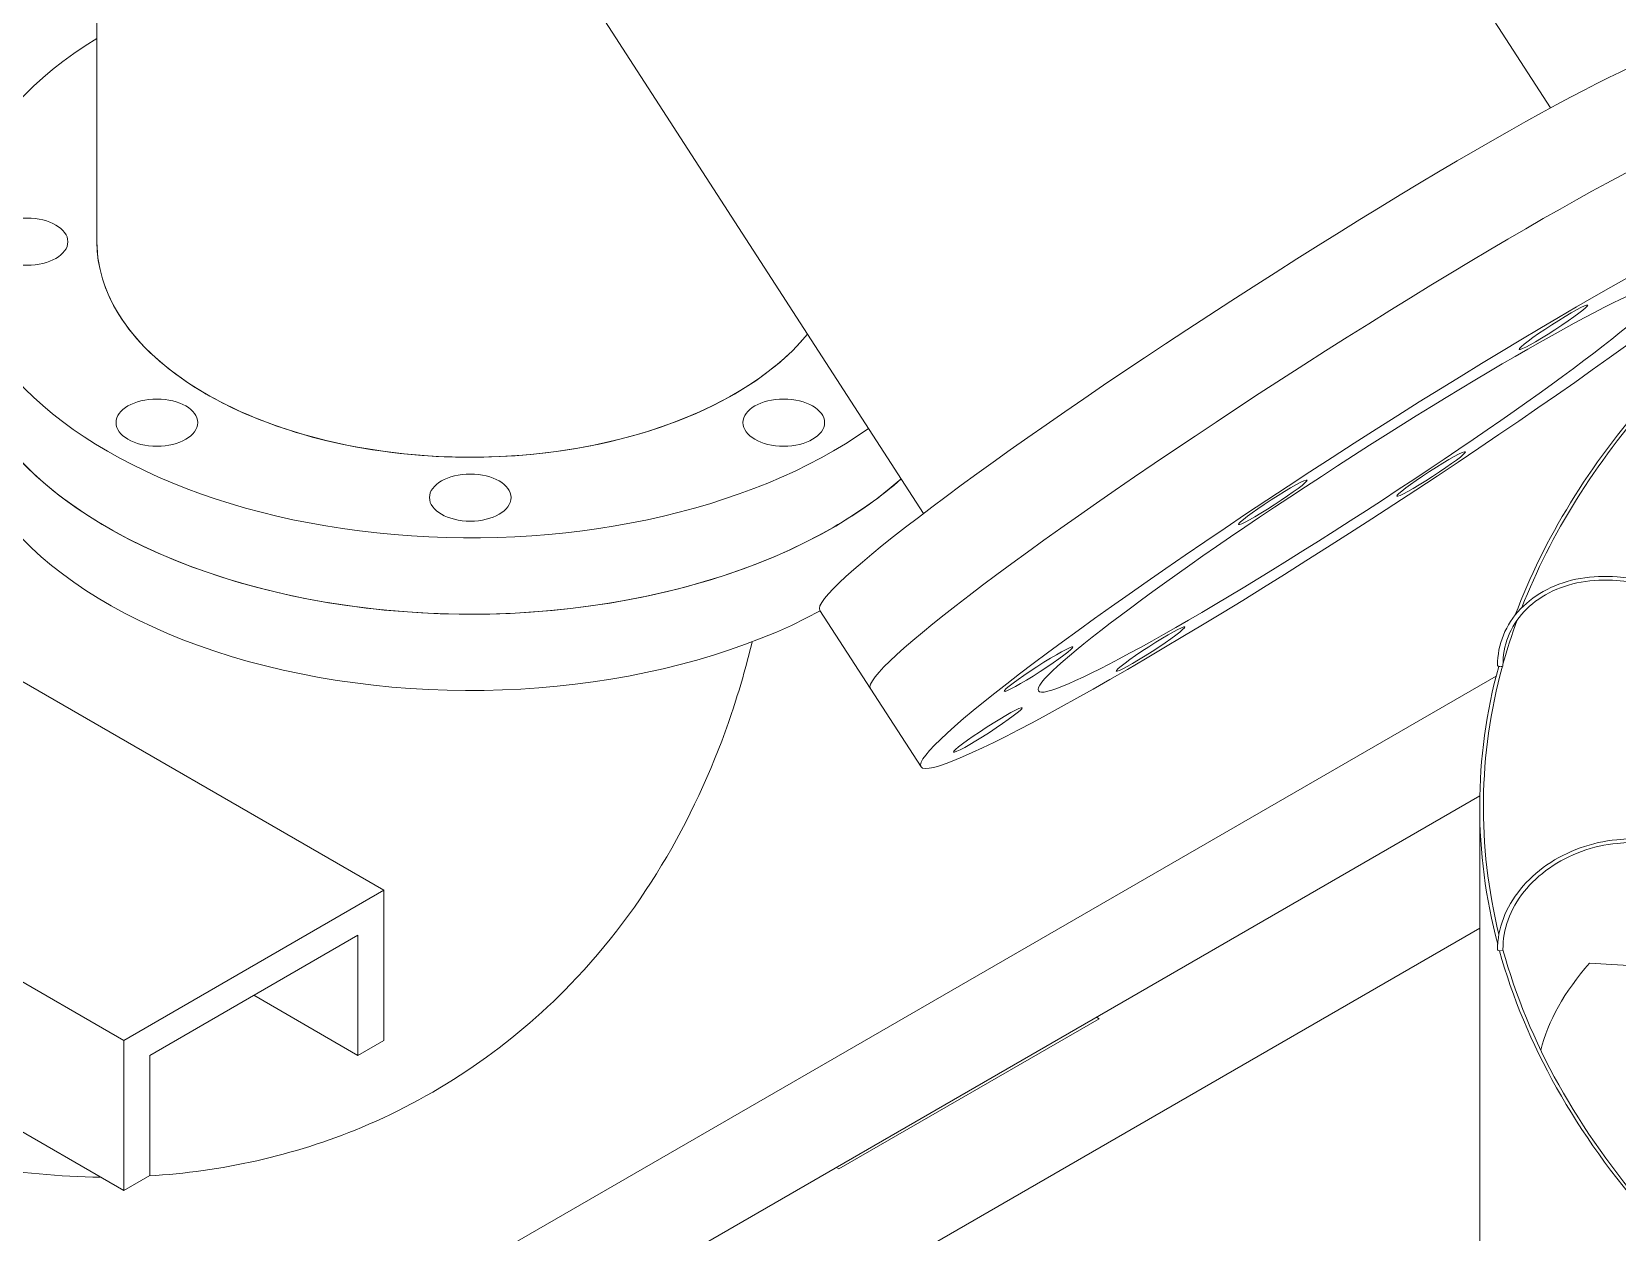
# Model space of a CAD drawing. Header units: millimetres. Extents: x -312439 to 477422, y -331570 to 212570.
# Drawn here: x 350688 to 351743, y 100436 to 101236 of the extents above; entities that cross this region are included whole.
import ezdxf

# ---------------------------------------------------------------- set-up
doc = ezdxf.new("R2010")
doc.units = ezdxf.units.MM

msp = doc.modelspace()

# ---------------------------------------------------------------- linework, layer by layer
at = {"color": 4, "linetype": 'Continuous', "lineweight": 0, "extrusion": (-1.11022e-16, 0.816497, 0.57735)}
for p, q in [((351699.052, 101184.927), (351374.023, 101687.507)), ((351281.515, 100914.896), (350942.846, 101438.567)), ((350731.059, 101316.291), (350731.059, 101095.843)), ((351279.817, 100746.119), (351212.414, 100850.341))]:
    msp.add_line(p, q, dxfattribs=at)
at = {"color": 7, "linetype": 'Continuous', "lineweight": 0, "extrusion": (-1.11022e-16, 0.816497, 0.57735)}
for p, q in [((350477.908, 100920.495), (350922.213, 100663.975)), ((350001.906, 100895.315), (350749.008, 100463.975)), ((350749.008, 100563.975), (350922.213, 100663.975)), ((350922.213, 100663.975), (350922.213, 100563.975)), ((350629.761, 100632.823), (350749.008, 100563.975)), ((350904.893, 100633.975), (350766.329, 100553.975)), ((350904.893, 100553.975), (350904.893, 100633.975)), ((350835.611, 100593.975), (350904.893, 100553.975)), ((350749.008, 100463.975), (350749.008, 100563.975)), ((350922.213, 100563.975), (350904.893, 100553.975)), ((350766.329, 100553.975), (350766.329, 100473.975))]:
    msp.add_line(p, q, dxfattribs=at)
at = {"color": 3, "linetype": 'Continuous', "lineweight": 0, "extrusion": (-1.11022e-16, 0.816497, 0.57735)}
for p, q in [((351743.451, 100872.567), (352596.539, 100794.557)), ((351743.228, 100870.127), (352596.082, 100792.139)), ((351662.785, 100806.561), (350540.181, 100158.425)), ((352596.886, 100775.637), (351743.228, 100697.576)), ((351743.451, 100695.137), (352597.609, 100773.244)), ((351651.91, 100726.76), (350668.294, 100158.869)), ((351651.83, 100156.38), (351651.83, 100719.269)), ((350845.014, 100172.898), (351651.83, 100638.714)), ((351811.174, 100609.948), (351725.013, 100615.444)), ((351398.388, 100578.389), (351225.183, 100478.389)), ((351396.656, 100579.389), (351398.388, 100578.389)), ((350766.329, 100473.975), (350749.008, 100463.975)), ((351225.183, 100478.389), (351223.451, 100479.389))]:
    msp.add_line(p, q, dxfattribs=at)
at = {"color": 4, "linetype": 'Continuous', "lineweight": 0}
for centre, major_axis, ratio, start_param, end_param in [((351960.567, 101560.557), (170.852, 295.924), 0.57735027, 0.78539816, 4.13079965), ((350979.682, 101095.843), (341.704, 0), 0.57735027, 2.38561113, 5.60107621), ((351499.342, 101035.904), (286.928, 185.563), 0.07116237, 0, 3.14159265), ((351533.044, 100983.793), (286.928, 185.563), 0.07116237, 0, 3.14159265), ((350979.682, 101095.843), (248.623, 0), 0.57735027, 3.14159265, 5.84008023), ((350979.682, 101095.843), (-248.623, 0), 0.57735027, 0, 0.78539816), ((350979.682, 101045.043), (-341.704, 0), 0.57735027, 0, 2.35619449), ((350979.682, 101045.043), (341.704, 0), 0.57735027, 3.14159265, 5.70919437), ((350979.682, 101095.843), (-248.623, 0), 0.57735027, 0.78539816, 2.69848758), ((350979.682, 100994.243), (341.704, 0), 0.57735027, 3.14159265, 5.46269578)]:
    msp.add_ellipse(centre, major_axis=major_axis, ratio=ratio, start_param=start_param, end_param=end_param, dxfattribs=at)
for centre, major_axis, ratio in [((351566.745, 100931.682), (286.928, 185.563), 0.07116237), ((350684.518, 101095.843), (27.189, 0), 0.57735027), ((351566.745, 100931.682), (-208.769, -135.015), 0.07116237), ((351700.903, 101038.843), (22.831, 14.765), 0.07116237), ((350770.97, 100975.343), (27.189, 0), 0.57735027), ((351188.394, 100975.343), (27.189, 0), 0.57735027), ((351619.463, 100941.114), (22.831, 14.765), 0.07116237), ((350979.682, 100925.43), (27.189, 0), 0.57735027), ((351514.027, 100922.25), (22.831, 14.765), 0.07116237), ((351432.588, 100824.521), (22.831, 14.765), 0.07116237), ((351358.033, 100811.182), (22.831, 14.765), 0.07116237), ((351324.3, 100770.701), (22.831, 14.765), 0.07116237)]:
    msp.add_ellipse(centre, major_axis=major_axis, ratio=ratio, dxfattribs=at)
at = {"color": 3, "linetype": 'Continuous', "lineweight": 0}
for centre, major_axis, ratio, start_param, end_param in [((352700.598, 100719.269), (-1048.768, 0), 0.57735027, 5.81359811, 6.07011802), ((352700.598, 100719.269), (-1046.319, 0), 0.57735027, 5.81336511, 6.06128621), ((350979.682, 101045.043), (-341.704, 0), 0.57735027, 2.35619449, 2.56760171), ((352700.598, 100719.269), (-1046.319, 0), 0.57735027, 6.07532621, 6.12502314), ((352700.598, 100719.269), (-1048.768, 0), 0.57735027, 6.12772105, 6.43448057), ((352700.598, 100719.269), (-1046.319, 0), 0.57735027, 6.1272654, 6.42392093), ((351664.914, 100813.686), (1.225, 0), 0.57735027, 3.14159265, 5.07887352), ((351666.123, 100813.575), (1.225, 0.023), 0.57529521, 4.54449158, 6.11528791), ((351666.123, 100813.575), (1.225, 0.023), 0.57529521, 6.11528791, 6.28318531), ((351664.914, 100624.352), (1.225, 0), 0.57735027, 3.14159265, 5.39303278), ((352700.598, 100719.269), (-1048.768, 0), 0.57735027, 0.1585854, 0.46892864), ((351666.123, 100624.463), (1.225, 0.023), 0.57926583, 4.8585762, 6.28318531), ((352700.598, 100719.269), (-1046.319, 0), 0.57735027, 0.15790655, 0.46457773), ((352700.503, 100553.224), (-1010.701, -20.593), 0.30331876, 6.01219977, 6.20271663)]:
    msp.add_ellipse(centre, major_axis=major_axis, ratio=ratio, start_param=start_param, end_param=end_param, dxfattribs=at)
for points, knots in [([(351663.689, 100813.686), (351663.689, 100820.63), (351665.02, 100827.46), (351670.216, 100840.203), (351674.078, 100846.113), (351683.935, 100856.427), (351689.927, 100860.83), (351703.445, 100867.713), (351710.968, 100870.192), (351726.814, 100872.999), (351735.134, 100873.327), (351743.451, 100872.567)], [4.71238898, 4.71238898, 4.71238898, 4.71238898, 5.02654825, 5.02654825, 5.34070751, 5.34070751, 5.65486678, 5.65486678, 5.96902604, 5.96902604, 6.28318531, 6.28318531, 6.28318531, 6.28318531]), ([(351743.228, 100870.127), (351735.167, 100870.864), (351727.111, 100870.535), (351711.818, 100867.782), (351704.584, 100865.359), (351691.661, 100858.677), (351685.974, 100854.42), (351676.699, 100844.505), (351673.112, 100838.851), (351668.375, 100826.7), (351667.224, 100820.204), (351667.348, 100813.598)], [0, 0, 0, 0, 0.31726804, 0.31726804, 0.63453608, 0.63453608, 0.95180412, 0.95180412, 1.26907216, 1.26907216, 1.5863402, 1.5863402, 1.5863402, 1.5863402]), ([(351663.689, 100624.352), (351663.689, 100631.296), (351665.02, 100638.352), (351670.194, 100651.992), (351674.037, 100658.573), (351683.846, 100670.631), (351689.811, 100676.106), (351703.279, 100685.427), (351710.781, 100689.272), (351726.598, 100694.967), (351734.911, 100696.815), (351743.228, 100697.576)], [4.71238898, 4.71238898, 4.71238898, 4.71238898, 5.02654825, 5.02654825, 5.34070751, 5.34070751, 5.65486678, 5.65486678, 5.96902604, 5.96902604, 6.28318531, 6.28318531, 6.28318531, 6.28318531]), ([(351743.451, 100695.137), (351735.39, 100694.4), (351727.326, 100692.596), (351712.004, 100687.036), (351704.749, 100683.28), (351691.776, 100674.2), (351686.06, 100668.876), (351676.738, 100657.206), (351673.132, 100650.861), (351668.375, 100637.79), (351667.224, 100631.068), (351667.348, 100624.486)], [0, 0, 0, 0, 0.31726804, 0.31726804, 0.63453608, 0.63453608, 0.95180412, 0.95180412, 1.26907216, 1.26907216, 1.5863402, 1.5863402, 1.5863402, 1.5863402])]:
    msp.add_open_spline(points, degree=3, knots=knots, dxfattribs=at)
at = {"color": 5, "linetype": 'Continuous', "lineweight": 0}
for points, knots in [([(351167.398, 100829.395), (351163.507, 100813.343), (351158.95, 100797.438), (351131.589, 100716), (351096.389, 100653.054), (351007.291, 100560.809), (350959.433, 100527.779), (350861.876, 100487.047), (350813.606, 100476.54), (350765.847, 100473.697)], [0.240737096, 0.240737096, 0.240737096, 0.240737096, 0.314159265, 0.314159265, 0.621394775, 0.621394775, 0.859617086, 0.859617086, 1.066768893, 1.066768893, 1.066768893, 1.066768893]), ([(350733.562, 100472.893), (350678.594, 100473.4), (350624.909, 100483.282), (350562.35, 100503.434), (350551.212, 100507.379), (350540.181, 100511.627)], [1.113556787, 1.113556787, 1.113556787, 1.113556787, 1.353266247, 1.353266247, 1.405786267, 1.405786267, 1.405786267, 1.405786267])]:
    msp.add_open_spline(points, degree=3, knots=knots, dxfattribs=at)

doc.saveas('drawing.dxf')
